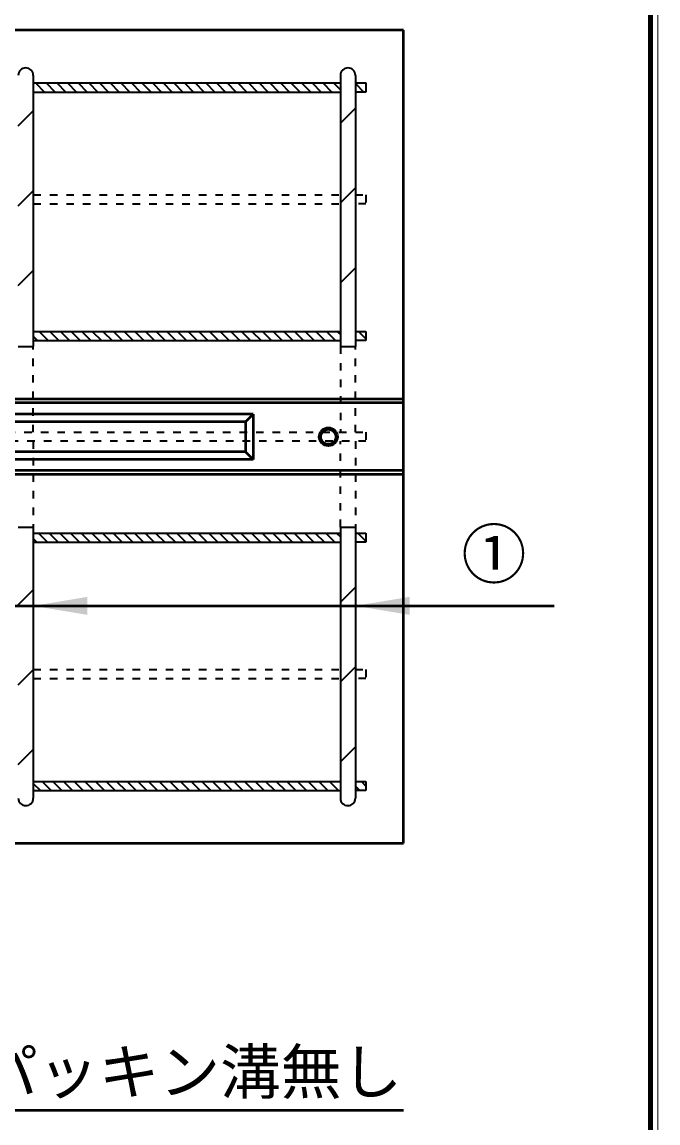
# Model space of a CAD drawing. Units: millimetres, scale not verified. Extents: x 100 to 4105, y 100 to 2870.
# Drawn here: x 3682 to 4105, y 1743 to 2474 of the extents above; entities that cross this region are included whole.
import ezdxf
from ezdxf.enums import TextEntityAlignment as Align

# ---------------------------------------------------------------- set-up
doc = ezdxf.new("R2010")
doc.units = ezdxf.units.MM
doc.header["$LTSCALE"] = 5
doc.linetypes.add('USER1', pattern=[2.2, 1, -1.2])
doc.layers.add('V-nasSTD', color=7, linetype='Continuous', lineweight=50)
doc.styles.add('ＭＳ ゴシック', font='')
doc.styles.get('ＭＳ ゴシック').set_extended_font_data('MS Gothic')

msp = doc.modelspace()

# ---------------------------------------------------------------- hatches: boundary and pattern name
at = {"layer": 'V-nasSTD'}
for points in [[(3726, 2092.565), (3690, 2086.565), (3726, 2080.565)], [(3940, 2092.565), (3904, 2086.565), (3940, 2080.565)]]:
    msp.add_hatch(color=256, dxfattribs=at).paths.add_polyline_path(points)

# ---------------------------------------------------------------- linework, layer by layer
at = {"layer": 'V-nasSTD', "lineweight": 100}
msp.add_line((4100, 105), (4100, 2865), dxfattribs=at)
at = {"layer": 'V-nasSTD'}
for p, q in [((3936, 2468.887), (1936, 2468.887)), ((3936, 1928.887), (3936, 2468.887)), ((3936, 2223.887), (1936, 2223.887)), ((3936, 2221.387), (1936, 2221.387)), ((3836, 2213.887), (3036, 2213.887)), ((3831, 2208.887), (3041, 2208.887)), ((3831, 2208.887), (3836, 2213.887)), ((3831, 2208.887), (3831, 2188.887)), ((3836, 2213.887), (3836, 2183.887)), ((3831, 2188.887), (3041, 2188.887)), ((3831, 2188.887), (3836, 2183.887)), ((3836, 2183.887), (3036, 2183.887)), ((3936, 2176.387), (1936, 2176.387)), ((3936, 2173.887), (1936, 2173.887)), ((2936, 2086.565), (4036, 2086.565)), ((1936, 1928.887), (3936, 1928.887)), ((3652.792, 1751.559), (3936, 1751.559))]:
    msp.add_line(p, q, dxfattribs=at)
at = {"layer": 'V-nasSTD', "lineweight": 35}
for p, q in [((3690, 2438.887), (3690, 2258.887)), ((3894, 2438.887), (3894, 2258.887)), ((3904, 2438.887), (3904, 2258.887)), ((3690, 2433.887), (3894, 2433.887)), ((3690, 2428.306), (3690.419, 2427.887)), ((3691.491, 2433.887), (3697.491, 2427.887)), ((3698.562, 2433.887), (3704.562, 2427.887)), ((3705.633, 2433.887), (3711.633, 2427.887)), ((3712.704, 2433.887), (3718.704, 2427.887)), ((3719.775, 2433.887), (3725.775, 2427.887)), ((3726.846, 2433.887), (3732.846, 2427.887)), ((3733.917, 2433.887), (3739.917, 2427.887)), ((3740.988, 2433.887), (3746.988, 2427.887)), ((3748.059, 2433.887), (3754.059, 2427.887)), ((3755.13, 2433.887), (3761.13, 2427.887)), ((3762.201, 2433.887), (3768.201, 2427.887)), ((3769.272, 2433.887), (3775.272, 2427.887)), ((3776.343, 2433.887), (3782.343, 2427.887)), ((3783.414, 2433.887), (3789.414, 2427.887)), ((3790.485, 2433.887), (3796.485, 2427.887)), ((3797.557, 2433.887), (3803.557, 2427.887)), ((3804.628, 2433.887), (3810.628, 2427.887)), ((3811.699, 2433.887), (3817.699, 2427.887)), ((3818.77, 2433.887), (3824.77, 2427.887)), ((3825.841, 2433.887), (3831.841, 2427.887)), ((3832.912, 2433.887), (3838.912, 2427.887)), ((3839.983, 2433.887), (3845.983, 2427.887)), ((3847.054, 2433.887), (3853.054, 2427.887)), ((3854.125, 2433.887), (3860.125, 2427.887)), ((3861.196, 2433.887), (3867.196, 2427.887)), ((3868.267, 2433.887), (3874.267, 2427.887)), ((3875.338, 2433.887), (3881.338, 2427.887)), ((3882.409, 2433.887), (3888.409, 2427.887)), ((3889.48, 2433.887), (3894, 2429.367)), ((3904, 2433.887), (3911, 2433.887)), ((3904, 2433.509), (3909.623, 2427.887)), ((3910.694, 2433.887), (3911, 2433.58)), ((3911, 2433.887), (3911, 2427.887)), ((3690, 2427.887), (3894, 2427.887)), ((3911, 2427.887), (3904, 2427.887)), ((3680, 2405.375), (3690, 2415.375)), ((3894, 2407.243), (3904, 2417.243)), ((3680, 2352.342), (3690, 2362.342)), ((3894, 2354.21), (3904, 2364.21)), ((3894, 2301.177), (3904, 2311.177)), ((3680, 2299.309), (3690, 2309.309)), ((3690, 2268.887), (3894, 2268.887)), ((3693.856, 2268.887), (3699.856, 2262.887)), ((3700.927, 2268.887), (3706.927, 2262.887)), ((3707.998, 2268.887), (3713.998, 2262.887)), ((3715.069, 2268.887), (3721.069, 2262.887)), ((3722.14, 2268.887), (3728.14, 2262.887)), ((3729.211, 2268.887), (3735.211, 2262.887)), ((3736.282, 2268.887), (3742.282, 2262.887)), ((3743.353, 2268.887), (3749.353, 2262.887)), ((3750.424, 2268.887), (3756.424, 2262.887)), ((3757.496, 2268.887), (3763.496, 2262.887)), ((3764.567, 2268.887), (3770.567, 2262.887)), ((3771.638, 2268.887), (3777.638, 2262.887)), ((3778.709, 2268.887), (3784.709, 2262.887)), ((3785.78, 2268.887), (3791.78, 2262.887)), ((3792.851, 2268.887), (3798.851, 2262.887)), ((3799.922, 2268.887), (3805.922, 2262.887)), ((3806.993, 2268.887), (3812.993, 2262.887)), ((3814.064, 2268.887), (3820.064, 2262.887)), ((3821.135, 2268.887), (3827.135, 2262.887)), ((3828.206, 2268.887), (3834.206, 2262.887)), ((3835.277, 2268.887), (3841.277, 2262.887)), ((3842.348, 2268.887), (3848.348, 2262.887)), ((3849.419, 2268.887), (3855.419, 2262.887)), ((3856.491, 2268.887), (3862.491, 2262.887)), ((3863.562, 2268.887), (3869.562, 2262.887)), ((3870.633, 2268.887), (3876.633, 2262.887)), ((3877.704, 2268.887), (3883.704, 2262.887)), ((3884.775, 2268.887), (3890.775, 2262.887)), ((3891.846, 2268.887), (3894, 2266.733)), ((3904, 2268.887), (3911, 2268.887)), ((3905.988, 2268.887), (3911, 2263.875)), ((3911, 2268.887), (3911, 2262.887)), ((3690, 2265.672), (3692.785, 2262.887)), ((3690, 2262.887), (3894, 2262.887)), ((3904, 2263.804), (3904.917, 2262.887)), ((3911, 2262.887), (3904, 2262.887)), ((3680, 2258.887), (3690, 2258.887)), ((3894, 2258.887), (3904, 2258.887)), ((3680, 2138.887), (3690, 2138.887)), ((3690, 2138.887), (3690, 1958.887)), ((3894, 2138.887), (3894, 1958.887)), ((3894, 2138.887), (3904, 2138.887)), ((3904, 2138.887), (3904, 1958.887)), ((3690, 2134.887), (3894, 2134.887)), ((3690, 2131.321), (3692.435, 2128.887)), ((3690, 2128.887), (3894, 2128.887)), ((3693.506, 2134.887), (3699.506, 2128.887)), ((3700.577, 2134.887), (3706.577, 2128.887)), ((3707.648, 2134.887), (3713.648, 2128.887)), ((3714.719, 2134.887), (3720.719, 2128.887)), ((3721.79, 2134.887), (3727.79, 2128.887)), ((3728.861, 2134.887), (3734.861, 2128.887)), ((3735.932, 2134.887), (3741.932, 2128.887)), ((3743.003, 2134.887), (3749.003, 2128.887)), ((3750.074, 2134.887), (3756.074, 2128.887)), ((3757.145, 2134.887), (3763.145, 2128.887)), ((3764.216, 2134.887), (3770.216, 2128.887)), ((3771.287, 2134.887), (3777.287, 2128.887)), ((3778.358, 2134.887), (3784.358, 2128.887)), ((3785.43, 2134.887), (3791.43, 2128.887)), ((3792.501, 2134.887), (3798.501, 2128.887)), ((3799.572, 2134.887), (3805.572, 2128.887)), ((3806.643, 2134.887), (3812.643, 2128.887)), ((3813.714, 2134.887), (3819.714, 2128.887)), ((3820.785, 2134.887), (3826.785, 2128.887)), ((3827.856, 2134.887), (3833.856, 2128.887)), ((3834.927, 2134.887), (3840.927, 2128.887)), ((3841.998, 2134.887), (3847.998, 2128.887)), ((3849.069, 2134.887), (3855.069, 2128.887)), ((3856.14, 2134.887), (3862.14, 2128.887)), ((3863.211, 2134.887), (3869.211, 2128.887)), ((3870.282, 2134.887), (3876.282, 2128.887)), ((3877.353, 2134.887), (3883.353, 2128.887)), ((3884.424, 2134.887), (3890.424, 2128.887)), ((3891.496, 2134.887), (3894, 2132.382)), ((3904, 2134.887), (3911, 2134.887)), ((3904, 2129.453), (3904.567, 2128.887)), ((3911, 2128.887), (3904, 2128.887)), ((3905.638, 2134.887), (3911, 2129.524)), ((3911, 2134.887), (3911, 2128.887)), ((3894, 2089.045), (3904, 2099.045)), ((3680, 2087.177), (3690, 2097.177)), ((3680, 2034.144), (3690, 2044.144)), ((3894, 2036.012), (3904, 2046.012)), ((3680, 1981.111), (3690, 1991.111)), ((3894, 1982.979), (3904, 1992.979)), ((3690, 1969.887), (3894, 1969.887)), ((3690, 1968.687), (3694.8, 1963.887)), ((3695.871, 1969.887), (3701.871, 1963.887)), ((3702.942, 1969.887), (3708.942, 1963.887)), ((3710.013, 1969.887), (3716.013, 1963.887)), ((3717.084, 1969.887), (3723.084, 1963.887)), ((3724.155, 1969.887), (3730.155, 1963.887)), ((3731.226, 1969.887), (3737.226, 1963.887)), ((3738.298, 1969.887), (3744.298, 1963.887)), ((3745.369, 1969.887), (3751.369, 1963.887)), ((3752.44, 1969.887), (3758.44, 1963.887)), ((3759.511, 1969.887), (3765.511, 1963.887)), ((3766.582, 1969.887), (3772.582, 1963.887)), ((3773.653, 1969.887), (3779.653, 1963.887)), ((3780.724, 1969.887), (3786.724, 1963.887)), ((3787.795, 1969.887), (3793.795, 1963.887)), ((3794.866, 1969.887), (3800.866, 1963.887)), ((3801.937, 1969.887), (3807.937, 1963.887)), ((3809.008, 1969.887), (3815.008, 1963.887)), ((3816.079, 1969.887), (3822.079, 1963.887)), ((3823.15, 1969.887), (3829.15, 1963.887)), ((3830.221, 1969.887), (3836.221, 1963.887)), ((3837.292, 1969.887), (3843.292, 1963.887)), ((3844.364, 1969.887), (3850.364, 1963.887)), ((3851.435, 1969.887), (3857.435, 1963.887)), ((3858.506, 1969.887), (3864.506, 1963.887)), ((3865.577, 1969.887), (3871.577, 1963.887)), ((3872.648, 1969.887), (3878.648, 1963.887)), ((3879.719, 1969.887), (3885.719, 1963.887)), ((3886.79, 1969.887), (3892.79, 1963.887)), ((3904, 1969.887), (3911, 1969.887)), ((3908.003, 1969.887), (3911, 1966.89)), ((3911, 1969.887), (3911, 1963.887)), ((3690, 1963.887), (3894, 1963.887)), ((3904, 1966.819), (3906.932, 1963.887)), ((3911, 1963.887), (3904, 1963.887))]:
    msp.add_line(p, q, dxfattribs=at)
at = {"layer": 'V-nasSTD', "linetype": 'USER1', "lineweight": 35}
for p, q in [((3690, 2359.529), (3894, 2359.529)), ((3904, 2359.529), (3911, 2359.529)), ((3911, 2359.529), (3911, 2353.529)), ((3690, 2353.529), (3894, 2353.529)), ((3911, 2353.529), (3904, 2353.529)), ((3690, 2201.887), (3690, 2258.887)), ((3894, 2258.887), (3894, 2201.887)), ((3904, 2201.887), (3904, 2258.887)), ((2936, 2201.887), (3911, 2201.887)), ((3911, 2201.887), (3911, 2195.887)), ((3911, 2195.887), (2936, 2195.887)), ((3690, 2195.887), (3690, 2138.887)), ((3894, 2138.887), (3894, 2195.887)), ((3904, 2195.887), (3904, 2138.887)), ((3690, 2044.244), (3894, 2044.244)), ((3904, 2044.244), (3911, 2044.244)), ((3911, 2044.244), (3911, 2038.244)), ((3690, 2038.244), (3894, 2038.244)), ((3911, 2038.244), (3904, 2038.244))]:
    msp.add_line(p, q, dxfattribs=at)
at = {"layer": 'V-nasSTD', "lineweight": 13}
msp.add_lwpolyline([(100, 100), (100, 2870), (4105, 2870), (4105, 100)], close=True, dxfattribs=at)
at = {"layer": 'V-nasSTD'}
for radius in [6, 5]:
    msp.add_circle((3886, 2198.887), radius, dxfattribs=at)
at = {"layer": 'V-nasSTD', "lineweight": 35}
for centre, start, end in [((3685, 2438.887), 0, 180), ((3899, 2438.887), 0, 180), ((3685, 1958.887), 180, 0), ((3685, 1958.887), 270, 0), ((3899, 1958.887), 180, 0), ((3899, 1958.887), 180, 270)]:
    msp.add_arc(centre, 5, start, end, dxfattribs=at)

# ---------------------------------------------------------------- texts
at = {"layer": 'V-nasSTD', "style": 'ＭＳ ゴシック'}
for s, height, p in [('①', 31.67, (3974.4, 2136.765)), ('パッキン溝無し', 29.56, (3652.792, 1791.879))]:
    msp.add_text(s, height=height, dxfattribs=at).set_placement(p, align=Align.TOP_LEFT)

doc.saveas('drawing.dxf')
